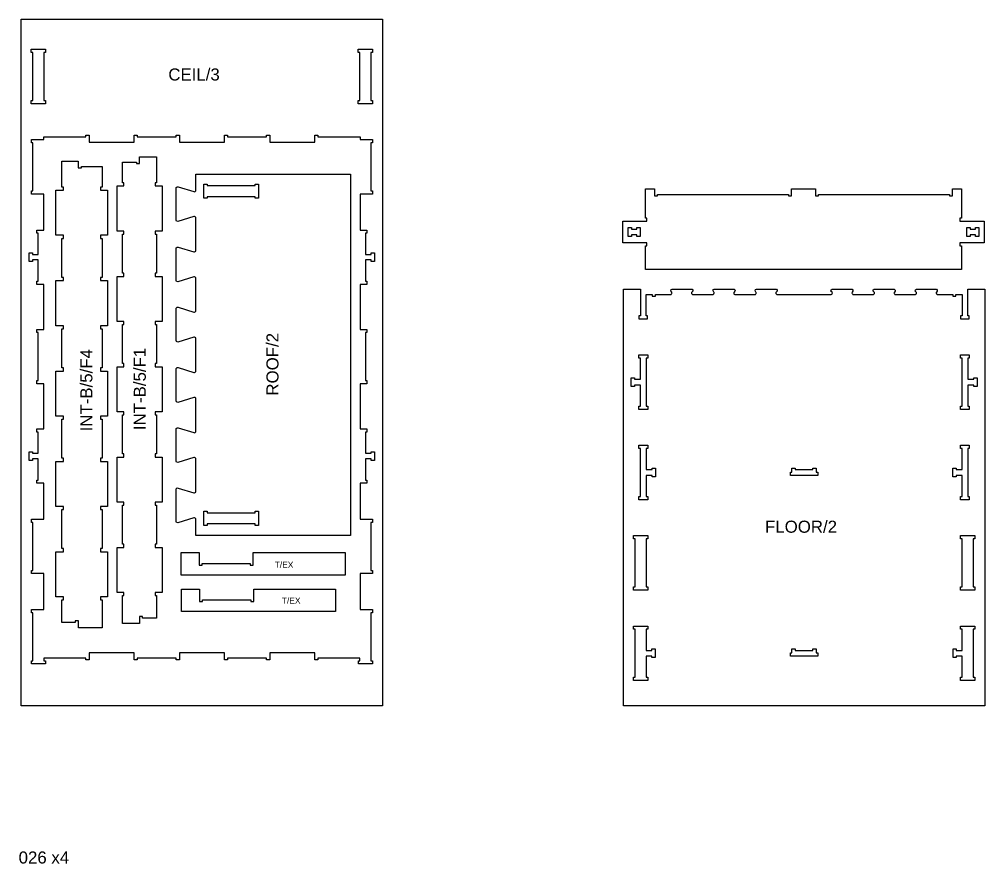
# Model space of a CAD drawing. Header units: millimetres. Extents: x -4719 to 10560, y -11118 to 9307.
# Drawn here: x 7354 to 10560, y -2626 to 177 of the extents above; entities that cross this region are included whole.
import ezdxf

# ---------------------------------------------------------------- set-up
doc = ezdxf.new("R2010")
doc.units = ezdxf.units.MM
doc.header["$MEASUREMENT"] = 0
for name, color, linetype, true_color in [('0_SHEET_BIRCHPLY_2440X1220', 1, 'Continuous', 0xff0000), ('1_ANYTOOL_1MMDEEP_INSIDE', 2, 'Continuous', 0xffff00), ('3_ANYTOOL_CUTTHROUGH_INSID', 4, 'Continuous', 0x00ffff), ('6_ANYTOOL_CUTTHROUGH_OUTSI', 5, 'Continuous', 0x0000ff)]:
    doc.layers.add(name, color=color, linetype=linetype, true_color=true_color)
doc.styles.add('textstyle120', font='standard')
doc.styles.add('textstyle121', font='standard')
doc.styles.add('textstyle122', font='standard')
doc.styles.add('textstyle123', font='standard')
doc.styles.add('textstyle124', font='standard')
doc.styles.add('textstyle20', font='standard')
doc.styles.add('textstyle21', font='standard')
doc.styles.add('textstyle51', font='standard')

msp = doc.modelspace()

# ---------------------------------------------------------------- linework, layer by layer
at = {"layer": '3_ANYTOOL_CUTTHROUGH_INSID'}
for points in [[(7440.9, 77.5), (7440.9, 66.5), (7435.9, 66.5), (7435.9, -92.5), (7440.9, -92.5), (7440.9, -103.5), (7393.9, -103.5), (7393.9, -92.5), (7398.9, -92.5), (7398.9, 66.5), (7393.9, 66.5), (7393.9, 77.5)], [(8479.9, 77.5), (8526.9, 77.5), (8526.9, 66.5), (8521.9, 66.5), (8521.9, -92.5), (8526.9, -92.5), (8526.9, -103.5), (8479.9, -103.5), (8479.9, -92.5), (8484.9, -92.5), (8484.9, 66.5), (8479.9, 66.5)], [(7978.1, -370.3), (7978.1, -375.3), (8137.1, -375.3), (8137.1, -370.3), (8148.1, -370.3), (8148.1, -417.3), (8137.1, -417.3), (8137.1, -412.3), (7978.1, -412.3), (7978.1, -417.3), (7967.1, -417.3), (7967.1, -370.3)], [(9415.9, -514.7), (9415.9, -543.7), (9404.9, -543.7), (9404.9, -538.7), (9386.9, -538.7), (9386.9, -543.7), (9375.9, -543.7), (9375.9, -514.7), (9386.9, -514.7), (9386.9, -519.7), (9404.9, -519.7), (9404.9, -514.7)], [(10500.9, -514.7), (10511.9, -514.7), (10511.9, -519.7), (10529.9, -519.7), (10529.9, -514.7), (10540.9, -514.7), (10540.9, -543.7), (10529.9, -543.7), (10529.9, -538.7), (10511.9, -538.7), (10511.9, -543.7), (10500.9, -543.7)], [(9440.9, -937.3), (9440.9, -948.3), (9435.9, -948.3), (9435.9, -1107.3), (9440.9, -1107.3), (9440.9, -1118.3), (9411.9, -1118.3), (9411.9, -1107.3), (9416.9, -1107.3), (9416.9, -1037.3), (9396.9, -1037.3), (9396.9, -1042.3), (9385.9, -1042.3), (9385.9, -1013.3), (9396.9, -1013.3), (9396.9, -1018.3), (9416.9, -1018.3), (9416.9, -948.3), (9411.9, -948.3), (9411.9, -937.3)], [(10479.9, -937.3), (10508.9, -937.3), (10508.9, -948.3), (10503.9, -948.3), (10503.9, -1018.3), (10523.9, -1018.3), (10523.9, -1013.3), (10534.9, -1013.3), (10534.9, -1042.3), (10523.9, -1042.3), (10523.9, -1037.3), (10503.9, -1037.3), (10503.9, -1107.3), (10508.9, -1107.3), (10508.9, -1118.3), (10479.9, -1118.3), (10479.9, -1107.3), (10484.9, -1107.3), (10484.9, -948.3), (10479.9, -948.3)], [(9440.9, -1237.3), (9440.9, -1248.3), (9435.9, -1248.3), (9435.9, -1318.3), (9455.9, -1318.3), (9455.9, -1313.3), (9466.9, -1313.3), (9466.9, -1342.3), (9455.9, -1342.3), (9455.9, -1337.3), (9435.9, -1337.3), (9435.9, -1407.3), (9440.9, -1407.3), (9440.9, -1418.3), (9411.9, -1418.3), (9411.9, -1407.3), (9416.9, -1407.3), (9416.9, -1248.3), (9411.9, -1248.3), (9411.9, -1237.3)], [(10479.9, -1237.3), (10508.9, -1237.3), (10508.9, -1248.3), (10503.9, -1248.3), (10503.9, -1407.3), (10508.9, -1407.3), (10508.9, -1418.3), (10479.9, -1418.3), (10479.9, -1407.3), (10484.9, -1407.3), (10484.9, -1337.3), (10464.9, -1337.3), (10464.9, -1342.3), (10453.9, -1342.3), (10453.9, -1313.3), (10464.9, -1313.3), (10464.9, -1318.3), (10484.9, -1318.3), (10484.9, -1248.3), (10479.9, -1248.3)], [(10000.9, -1313.3), (10000.9, -1326.3), (10005.9, -1326.3), (10005.9, -1337.3), (9914.9, -1337.3), (9914.9, -1326.3), (9919.9, -1326.3), (9919.9, -1313.3), (9930.9, -1313.3), (9930.9, -1318.3), (9989.9, -1318.3), (9989.9, -1313.3)], [(7978.1, -1456.3), (7978.1, -1461.3), (8137.1, -1461.3), (8137.1, -1456.3), (8148.1, -1456.3), (8148.1, -1503.3), (8137.1, -1503.3), (8137.1, -1498.3), (7978.1, -1498.3), (7978.1, -1503.3), (7967.1, -1503.3), (7967.1, -1456.3)], [(9440.9, -1537.3), (9440.9, -1548.3), (9435.9, -1548.3), (9435.9, -1707.3), (9440.9, -1707.3), (9440.9, -1718.3), (9393.9, -1718.3), (9393.9, -1707.3), (9398.9, -1707.3), (9398.9, -1548.3), (9393.9, -1548.3), (9393.9, -1537.3)], [(10479.9, -1537.3), (10526.9, -1537.3), (10526.9, -1548.3), (10521.9, -1548.3), (10521.9, -1707.3), (10526.9, -1707.3), (10526.9, -1718.3), (10479.9, -1718.3), (10479.9, -1707.3), (10484.9, -1707.3), (10484.9, -1548.3), (10479.9, -1548.3)], [(9440.9, -1837.3), (9440.9, -1848.3), (9435.9, -1848.3), (9435.9, -1918.3), (9454.9, -1918.3), (9454.9, -1913.3), (9465.9, -1913.3), (9465.9, -1942.3), (9454.9, -1942.3), (9454.9, -1937.3), (9435.9, -1937.3), (9435.9, -2007.3), (9440.9, -2007.3), (9440.9, -2018.3), (9393.9, -2018.3), (9393.9, -2007.3), (9398.9, -2007.3), (9398.9, -1848.3), (9393.9, -1848.3), (9393.9, -1837.3)], [(10479.9, -1837.3), (10526.9, -1837.3), (10526.9, -1848.3), (10521.9, -1848.3), (10521.9, -2007.3), (10526.9, -2007.3), (10526.9, -2018.3), (10479.9, -2018.3), (10479.9, -2007.3), (10484.9, -2007.3), (10484.9, -1937.3), (10465.9, -1937.3), (10465.9, -1942.3), (10454.9, -1942.3), (10454.9, -1913.3), (10465.9, -1913.3), (10465.9, -1918.3), (10484.9, -1918.3), (10484.9, -1848.3), (10479.9, -1848.3)], [(10000.9, -1913.3), (10000.9, -1926.3), (10005.9, -1926.3), (10005.9, -1937.3), (9914.9, -1937.3), (9914.9, -1926.3), (9919.9, -1926.3), (9919.9, -1913.3), (9930.9, -1913.3), (9930.9, -1918.3), (9989.9, -1918.3), (9989.9, -1913.3)]]:
    msp.add_lwpolyline(points, close=True, dxfattribs=at)
at = {"layer": '6_ANYTOOL_CUTTHROUGH_OUTSI'}
for points in [[(8560.1, 176.8), (8560.1, -2102.5), (7360.6, -2102.5), (7360.6, 176.8)], [(8035.1, -208.1), (8045.6, -208.1), (8045.6, -213.1), (8175.1, -213.1), (8175.1, -208.1), (8185.6, -208.1), (8185.6, -231.1), (8335.1, -231.1), (8335.1, -208.1), (8345.6, -208.1), (8345.6, -213.1), (8485.6, -213.1), (8485.6, -222.7), (8526.6, -222.7), (8526.6, -233.2), (8521.6, -233.2), (8521.6, -392.7), (8526.6, -392.7), (8526.6, -403.2), (8485.6, -403.2), (8485.6, -522.7), (8508.6, -522.7), (8508.6, -533.2), (8503.6, -533.2), (8503.6, -603.7), (8523.1, -603.7), (8523.1, -598.7), (8533.6, -598.7), (8533.6, -627.2), (8523.1, -627.2), (8523.1, -622.2), (8503.6, -622.2), (8503.6, -692.7), (8508.6, -692.7), (8508.6, -703.2), (8485.6, -703.2), (8485.6, -852.8), (8508.6, -852.8), (8508.6, -863.3), (8503.6, -863.3), (8503.6, -1022.8), (8508.6, -1022.8), (8508.6, -1033.3), (8485.6, -1033.3), (8485.6, -1182.9), (8508.6, -1182.9), (8508.6, -1193.4), (8503.6, -1193.4), (8503.6, -1263.9), (8523.1, -1263.9), (8523.1, -1258.9), (8533.6, -1258.9), (8533.6, -1287.4), (8523.1, -1287.4), (8523.1, -1282.4), (8503.6, -1282.4), (8503.6, -1352.9), (8508.6, -1352.9), (8508.6, -1363.4), (8485.6, -1363.4), (8485.6, -1482.9), (8526.6, -1482.9), (8526.6, -1493.4), (8521.6, -1493.4), (8521.6, -1652.9), (8526.6, -1652.9), (8526.6, -1663.4), (8485.6, -1663.4), (8485.6, -1782.9), (8526.6, -1782.9), (8526.6, -1793.4), (8521.6, -1793.4), (8521.6, -1952.9), (8526.6, -1952.9), (8526.6, -1963.4), (8480.1, -1963.4), (8480.1, -1952.9), (8485.1, -1952.9), (8485.1, -1944.6), (8345.6, -1944.6), (8345.6, -1949.6), (8335.1, -1949.6), (8335.1, -1926.6), (8185.6, -1926.6), (8185.6, -1949.6), (8175.1, -1949.6), (8175.1, -1944.6), (8045.6, -1944.6), (8045.6, -1949.6), (8035.1, -1949.6), (8035.1, -1926.6), (7885.6, -1926.6), (7885.6, -1949.6), (7875.1, -1949.6), (7875.1, -1944.6), (7745.6, -1944.6), (7745.6, -1949.6), (7735.1, -1949.6), (7735.1, -1926.6), (7585.6, -1926.6), (7585.6, -1949.6), (7575.1, -1949.6), (7575.1, -1944.6), (7435.6, -1944.6), (7435.6, -1952.9), (7440.6, -1952.9), (7440.6, -1963.4), (7394.1, -1963.4), (7394.1, -1952.9), (7399.1, -1952.9), (7399.1, -1793.4), (7394.1, -1793.4), (7394.1, -1782.9), (7435.1, -1782.9), (7435.1, -1663.4), (7394.1, -1663.4), (7394.1, -1652.9), (7399.1, -1652.9), (7399.1, -1493.4), (7394.1, -1493.4), (7394.1, -1482.9), (7435.1, -1482.9), (7435.1, -1363.4), (7412.1, -1363.4), (7412.1, -1352.9), (7417.1, -1352.9), (7417.1, -1282.4), (7397.6, -1282.4), (7397.6, -1287.4), (7387.1, -1287.4), (7387.1, -1258.9), (7397.6, -1258.9), (7397.6, -1263.9), (7417.1, -1263.9), (7417.1, -1193.4), (7412.1, -1193.4), (7412.1, -1182.9), (7435.1, -1182.9), (7435.1, -1033.3), (7412.1, -1033.3), (7412.1, -1022.8), (7417.1, -1022.8), (7417.1, -863.3), (7412.1, -863.3), (7412.1, -852.8), (7435.1, -852.8), (7435.1, -703.2), (7412.1, -703.2), (7412.1, -692.7), (7417.1, -692.7), (7417.1, -622.2), (7397.6, -622.2), (7397.6, -627.2), (7387.1, -627.2), (7387.1, -598.7), (7397.6, -598.7), (7397.6, -603.7), (7417.1, -603.7), (7417.1, -533.2), (7412.1, -533.2), (7412.1, -522.7), (7435.1, -522.7), (7435.1, -403.2), (7394.1, -403.2), (7394.1, -392.7), (7399.1, -392.7), (7399.1, -233.2), (7394.1, -233.2), (7394.1, -222.7), (7435.1, -222.7), (7435.1, -213.1), (7575.1, -213.1), (7575.1, -208.1), (7585.6, -208.1), (7585.6, -231.1), (7735.1, -231.1), (7735.1, -208.1), (7745.6, -208.1), (7745.6, -213.1), (7875.1, -213.1), (7875.1, -208.1), (7885.6, -208.1), (7885.6, -231.1), (8035.1, -231.1)], [(7810.1, -279.4), (7810.1, -366), (7805.1, -366), (7805.1, -376.5), (7828.1, -376.5), (7828.1, -526), (7805.1, -526), (7805.1, -536.5), (7810.1, -536.5), (7810.1, -666), (7805.1, -666), (7805.1, -676.5), (7828.1, -676.5), (7828.1, -826), (7805.1, -826), (7805.1, -836.5), (7810.1, -836.5), (7810.1, -966), (7805.1, -966), (7805.1, -976.5), (7828.1, -976.5), (7828.1, -1126), (7805.1, -1126), (7805.1, -1136.5), (7810.1, -1136.5), (7810.1, -1266), (7805.1, -1266), (7805.1, -1276.5), (7828.1, -1276.5), (7828.1, -1426), (7805.1, -1426), (7805.1, -1436.5), (7810.1, -1436.5), (7810.1, -1566), (7805.1, -1566), (7805.1, -1576.5), (7828.1, -1576.5), (7828.1, -1726), (7805.1, -1726), (7805.1, -1736.5), (7810.1, -1736.5), (7810.1, -1810.9), (7763.6, -1810.9), (7763.6, -1805.9), (7753.1, -1805.9), (7753.1, -1828.9), (7696.6, -1828.9), (7696.6, -1736.5), (7701.6, -1736.5), (7701.6, -1726), (7678.6, -1726), (7678.6, -1576.5), (7701.6, -1576.5), (7701.6, -1566), (7696.6, -1566), (7696.6, -1436.5), (7701.6, -1436.5), (7701.6, -1426), (7678.6, -1426), (7678.6, -1276.5), (7701.6, -1276.5), (7701.6, -1266), (7696.6, -1266), (7696.6, -1136.5), (7701.6, -1136.5), (7701.6, -1126), (7678.6, -1126), (7678.6, -976.5), (7701.6, -976.5), (7701.6, -966), (7696.6, -966), (7696.6, -836.5), (7701.6, -836.5), (7701.6, -826), (7678.6, -826), (7678.6, -676.5), (7701.6, -676.5), (7701.6, -666), (7696.6, -666), (7696.6, -536.5), (7701.6, -536.5), (7701.6, -526), (7678.6, -526), (7678.6, -376.5), (7701.6, -376.5), (7701.6, -366), (7696.6, -366), (7696.6, -297.4), (7743.1, -297.4), (7743.1, -302.4), (7753.6, -302.4), (7753.6, -279.4)], [(7629.3, -311.7), (7629.3, -380.3), (7624.3, -380.3), (7624.3, -390.8), (7647.3, -390.8), (7647.3, -540.3), (7624.3, -540.3), (7624.3, -550.8), (7629.3, -550.8), (7629.3, -680.3), (7624.3, -680.3), (7624.3, -690.8), (7647.3, -690.8), (7647.3, -840.3), (7624.3, -840.3), (7624.3, -850.8), (7629.3, -850.8), (7629.3, -980.3), (7624.3, -980.3), (7624.3, -990.8), (7647.3, -990.8), (7647.3, -1140.3), (7624.3, -1140.3), (7624.3, -1150.8), (7629.3, -1150.8), (7629.3, -1280.3), (7624.3, -1280.3), (7624.3, -1290.8), (7647.3, -1290.8), (7647.3, -1440.3), (7624.3, -1440.3), (7624.3, -1450.8), (7629.3, -1450.8), (7629.3, -1580.3), (7624.3, -1580.3), (7624.3, -1590.8), (7647.3, -1590.8), (7647.3, -1740.3), (7624.3, -1740.3), (7624.3, -1750.8), (7629.3, -1750.8), (7629.3, -1843.2), (7550.5, -1843.2), (7550.5, -1820.2), (7540, -1820.2), (7540, -1825.2), (7495.5, -1825.2), (7495.5, -1750.8), (7500.5, -1750.8), (7500.5, -1740.3), (7475.5, -1740.3), (7475.5, -1590.8), (7500.5, -1590.8), (7500.5, -1580.3), (7495.5, -1580.3), (7495.5, -1450.8), (7500.5, -1450.8), (7500.5, -1440.3), (7475.5, -1440.3), (7475.5, -1290.8), (7500.5, -1290.8), (7500.5, -1280.3), (7495.5, -1280.3), (7495.5, -1150.8), (7500.5, -1150.8), (7500.5, -1140.3), (7475.5, -1140.3), (7475.5, -990.8), (7500.5, -990.8), (7500.5, -980.3), (7495.5, -980.3), (7495.5, -850.8), (7500.5, -850.8), (7500.5, -840.3), (7475.5, -840.3), (7475.5, -690.8), (7500.5, -690.8), (7500.5, -680.3), (7495.5, -680.3), (7495.5, -550.8), (7500.5, -550.8), (7500.5, -540.3), (7475.5, -540.3), (7475.5, -390.8), (7500.5, -390.8), (7500.5, -380.3), (7495.5, -380.3), (7495.5, -293.7), (7550, -293.7), (7550, -316.7), (7560.5, -316.7), (7560.5, -311.7)], [(8453.5, -337.1), (8453.5, -1536.6), (7940.6, -1536.6), (7940.6, -1483.6), (7940, -1481.1), (7938.4, -1479.2), (7936.1, -1478.2), (7933.5, -1478.3), (7880.1, -1494.8), (7876.4, -1493.2), (7875.6, -1490), (7875.6, -1382.1), (7878.2, -1379.1), (7881.5, -1379.3), (7933.5, -1395.3), (7936.1, -1395.5), (7938.4, -1394.5), (7940, -1392.5), (7940.6, -1390.1), (7940.6, -1283.6), (7940, -1281.1), (7938.4, -1279.2), (7936.1, -1278.2), (7933.5, -1278.3), (7880.1, -1294.8), (7876.4, -1293.2), (7875.6, -1290), (7875.6, -1182.1), (7878.2, -1179.1), (7881.5, -1179.3), (7933.5, -1195.3), (7936.1, -1195.5), (7938.4, -1194.5), (7940, -1192.5), (7940.6, -1190.1), (7940.6, -1083.6), (7940, -1081.1), (7938.4, -1079.2), (7936.1, -1078.2), (7933.5, -1078.3), (7880.1, -1094.8), (7876.4, -1093.2), (7875.6, -1090), (7875.6, -982.1), (7878.2, -979.1), (7881.5, -979.3), (7933.5, -995.3), (7936.1, -995.5), (7938.4, -994.5), (7940, -992.5), (7940.6, -990.1), (7940.6, -883.6), (7940, -881.1), (7938.4, -879.2), (7936.1, -878.2), (7933.5, -878.3), (7880.1, -894.8), (7876.4, -893.2), (7875.6, -890), (7875.6, -782.1), (7878.2, -779.1), (7881.5, -779.3), (7933.5, -795.3), (7936.1, -795.5), (7938.4, -794.5), (7940, -792.5), (7940.6, -790.1), (7940.6, -683.6), (7940, -681.1), (7938.4, -679.2), (7936.1, -678.2), (7933.5, -678.3), (7880.1, -694.8), (7876.4, -693.2), (7875.6, -690), (7875.6, -582.1), (7878.2, -579.1), (7881.5, -579.3), (7933.5, -595.3), (7936.1, -595.5), (7938.4, -594.5), (7940, -592.5), (7940.6, -590.1), (7940.6, -483.6), (7940, -481.1), (7938.4, -479.2), (7936.1, -478.2), (7933.5, -478.3), (7880.1, -494.8), (7876.4, -493.2), (7875.6, -490), (7875.6, -382.1), (7878.2, -379.1), (7881.5, -379.3), (7933.5, -395.3), (7936.1, -395.5), (7938.4, -394.5), (7940, -392.5), (7940.6, -390.1), (7940.6, -337.1)], [(10443.1, -404.5), (10443.1, -409.5), (10453.6, -409.5), (10453.6, -386.5), (10483.1, -386.5), (10483.1, -483), (10478.1, -483), (10478.1, -493.5), (10558.1, -493.5), (10558.1, -565), (10478.1, -565), (10478.1, -575.5), (10483.1, -575.5), (10483.1, -654), (9433.6, -654), (9433.6, -575.5), (9438.6, -575.5), (9438.6, -565), (9358.6, -565), (9358.6, -493.5), (9438.6, -493.5), (9438.6, -483), (9433.6, -483), (9433.6, -386.5), (9463.1, -386.5), (9463.1, -409.5), (9473.6, -409.5), (9473.6, -404.5), (9908.1, -404.5), (9908.1, -409.5), (9918.6, -409.5), (9918.6, -386.5), (9998.1, -386.5), (9998.1, -409.5), (10008.6, -409.5), (10008.6, -404.5)], [(10399.6, -719.3), (10402.6, -722.1), (10402.4, -725.7), (10400.1, -728.7), (10399.4, -730.3), (10399.3, -732.1), (10399.7, -733.7), (10400.6, -735.1), (10401.8, -736.3), (10403.4, -737), (10405, -737.3), (10454.1, -737.3), (10454.1, -742), (10464.6, -742), (10464.6, -737.3), (10468.8, -737.3), (10470.4, -737), (10485.1, -737), (10485.1, -807.5), (10480.1, -807.5), (10480.1, -818), (10508.6, -818), (10508.6, -807.5), (10503.6, -807.5), (10503.6, -719.3), (10560.1, -719.3), (10560.1, -2102.5), (9360.6, -2102.5), (9360.6, -719.3), (9417.1, -719.3), (9417.1, -807.5), (9412.1, -807.5), (9412.1, -818), (9440.6, -818), (9440.6, -807.5), (9435.6, -807.5), (9435.6, -737), (9450.4, -737), (9456.1, -737.2), (9456.1, -742), (9466.6, -742), (9466.6, -737.3), (9515.7, -737.3), (9517.4, -737), (9518.9, -736.3), (9520.2, -735.1), (9521, -733.7), (9521.4, -732.1), (9521.3, -730.3), (9520.7, -728.7), (9517.9, -725.1), (9519, -720.7), (9522.1, -719.3), (9588.5, -719.3), (9591.4, -722.3), (9590.7, -725.9), (9587.8, -728.5), (9586.9, -730), (9586.6, -731.7), (9586.8, -733.4), (9587.5, -734.9), (9588.8, -736.2), (9590.3, -737), (9592, -737.3), (9655.7, -737.3), (9657.3, -737), (9658.9, -736.3), (9660.2, -735.1), (9661, -733.7), (9661.4, -732.1), (9661.3, -730.3), (9660.7, -728.7), (9657.9, -725.1), (9658.9, -720.7), (9662, -719.3), (9728.4, -719.3), (9731.3, -722.3), (9730.6, -725.9), (9727.8, -728.5), (9726.9, -730), (9726.5, -731.7), (9726.8, -733.4), (9727.5, -734.9), (9728.7, -736.2), (9730.3, -737), (9731.9, -737.3), (9795.6, -737.3), (9797.3, -737), (9798.8, -736.3), (9800.1, -735.1), (9800.9, -733.7), (9801.3, -732.1), (9801.2, -730.3), (9800.6, -728.7), (9797.8, -725.1), (9798.9, -720.7), (9802, -719.3), (9868.4, -719.3), (9871.3, -722.3), (9870.6, -725.9), (9867.7, -728.5), (9866.8, -730), (9866.5, -731.7), (9866.7, -733.4), (9867.4, -734.9), (9868.7, -736.2), (9870.2, -737), (9871.9, -737.3), (10048.9, -737.3), (10050.6, -737), (10052.1, -736.2), (10053.4, -734.9), (10054.1, -733.4), (10054.3, -731.7), (10054, -730), (10053.1, -728.5), (10049.6, -725.4), (10050.2, -720.8), (10053.3, -719.3), (10119.7, -719.3), (10122.7, -722.1), (10122.5, -725.7), (10120.2, -728.7), (10119.5, -730.3), (10119.4, -732.1), (10119.8, -733.7), (10120.7, -735.1), (10121.9, -736.3), (10123.5, -737), (10125.1, -737.3), (10188.9, -737.3), (10190.5, -737), (10192.1, -736.2), (10193.3, -734.9), (10194, -733.4), (10194.2, -731.7), (10193.9, -730), (10193, -728.5), (10189.5, -725.4), (10190.1, -720.8), (10193.2, -719.3), (10259.6, -719.3), (10262.6, -722.1), (10262.4, -725.7), (10260.1, -728.7), (10259.5, -730.3), (10259.4, -732.1), (10259.8, -733.7), (10260.6, -735.1), (10261.9, -736.3), (10263.5, -737), (10265.1, -737.3), (10328.8, -737.3), (10330.5, -737), (10332, -736.2), (10333.3, -734.9), (10334, -733.4), (10334.2, -731.7), (10333.9, -730), (10333, -728.5), (10329.5, -725.4), (10330.1, -720.8), (10333.2, -719.3)], [(7891.2, -1593.8), (7951.2, -1593.8), (7951.2, -1634.8), (7961.2, -1634.8), (7961.2, -1629.8), (8121.2, -1629.8), (8121.2, -1634.8), (8131.2, -1634.8), (8131.2, -1593.8), (8436.7, -1593.8), (8436.7, -1668.8), (7891.2, -1668.8)], [(7952.5, -1714.7), (7952.5, -1755.7), (7962.5, -1755.7), (7962.5, -1750.7), (8122.5, -1750.7), (8122.5, -1755.7), (8132.5, -1755.7), (8132.5, -1714.7), (8404, -1714.7), (8404, -1789.7), (7892.5, -1789.7), (7892.5, -1714.7)]]:
    msp.add_lwpolyline(points, close=True, dxfattribs=at)

# ---------------------------------------------------------------- texts
at = {"layer": '0_SHEET_BIRCHPLY_2440X1220', "insert": (7351.9, -2585.8), "char_height": 40, "width": 201.928, "attachment_point": 1, "style": 'textstyle51'}
msp.add_mtext('\\fArial;026 x4', dxfattribs=at)
at = {"layer": '1_ANYTOOL_1MMDEEP_INSIDE', "attachment_point": 1}
for s, insert, char_height, width, style in [('\\fArial;CEIL/3', (7849, 13.6), 40, 204.578, 'textstyle120'), ('\\fArial;FLOOR/2', (9830.7, -1487.6), 40, 269.639, 'textstyle124'), ('\\fArial;T/EX', (8202.2, -1624.1), 20, 80.723, 'textstyle21'), ('\\fArial;T/EX', (8225.9, -1743), 20, 80.723, 'textstyle20')]:
    msp.add_mtext(s, dxfattribs=dict(at, insert=insert, char_height=char_height, width=width, style=style))
at = {"layer": '1_ANYTOOL_1MMDEEP_INSIDE', "char_height": 40, "attachment_point": 1, "rotation": 90}
for s, insert, width, style in [('\\fArial;ROOF/2', (8174.9, -1072.4), 238.795, 'textstyle121'), ('\\fArial;INT-B/5/F4', (7556.8, -1191.1), 303.614, 'textstyle122'), ('\\fArial;INT-B/5/F1', (7734.2, -1186.9), 295.904, 'textstyle123')]:
    msp.add_mtext(s, dxfattribs=dict(at, insert=insert, width=width, style=style))

doc.saveas('drawing.dxf')
